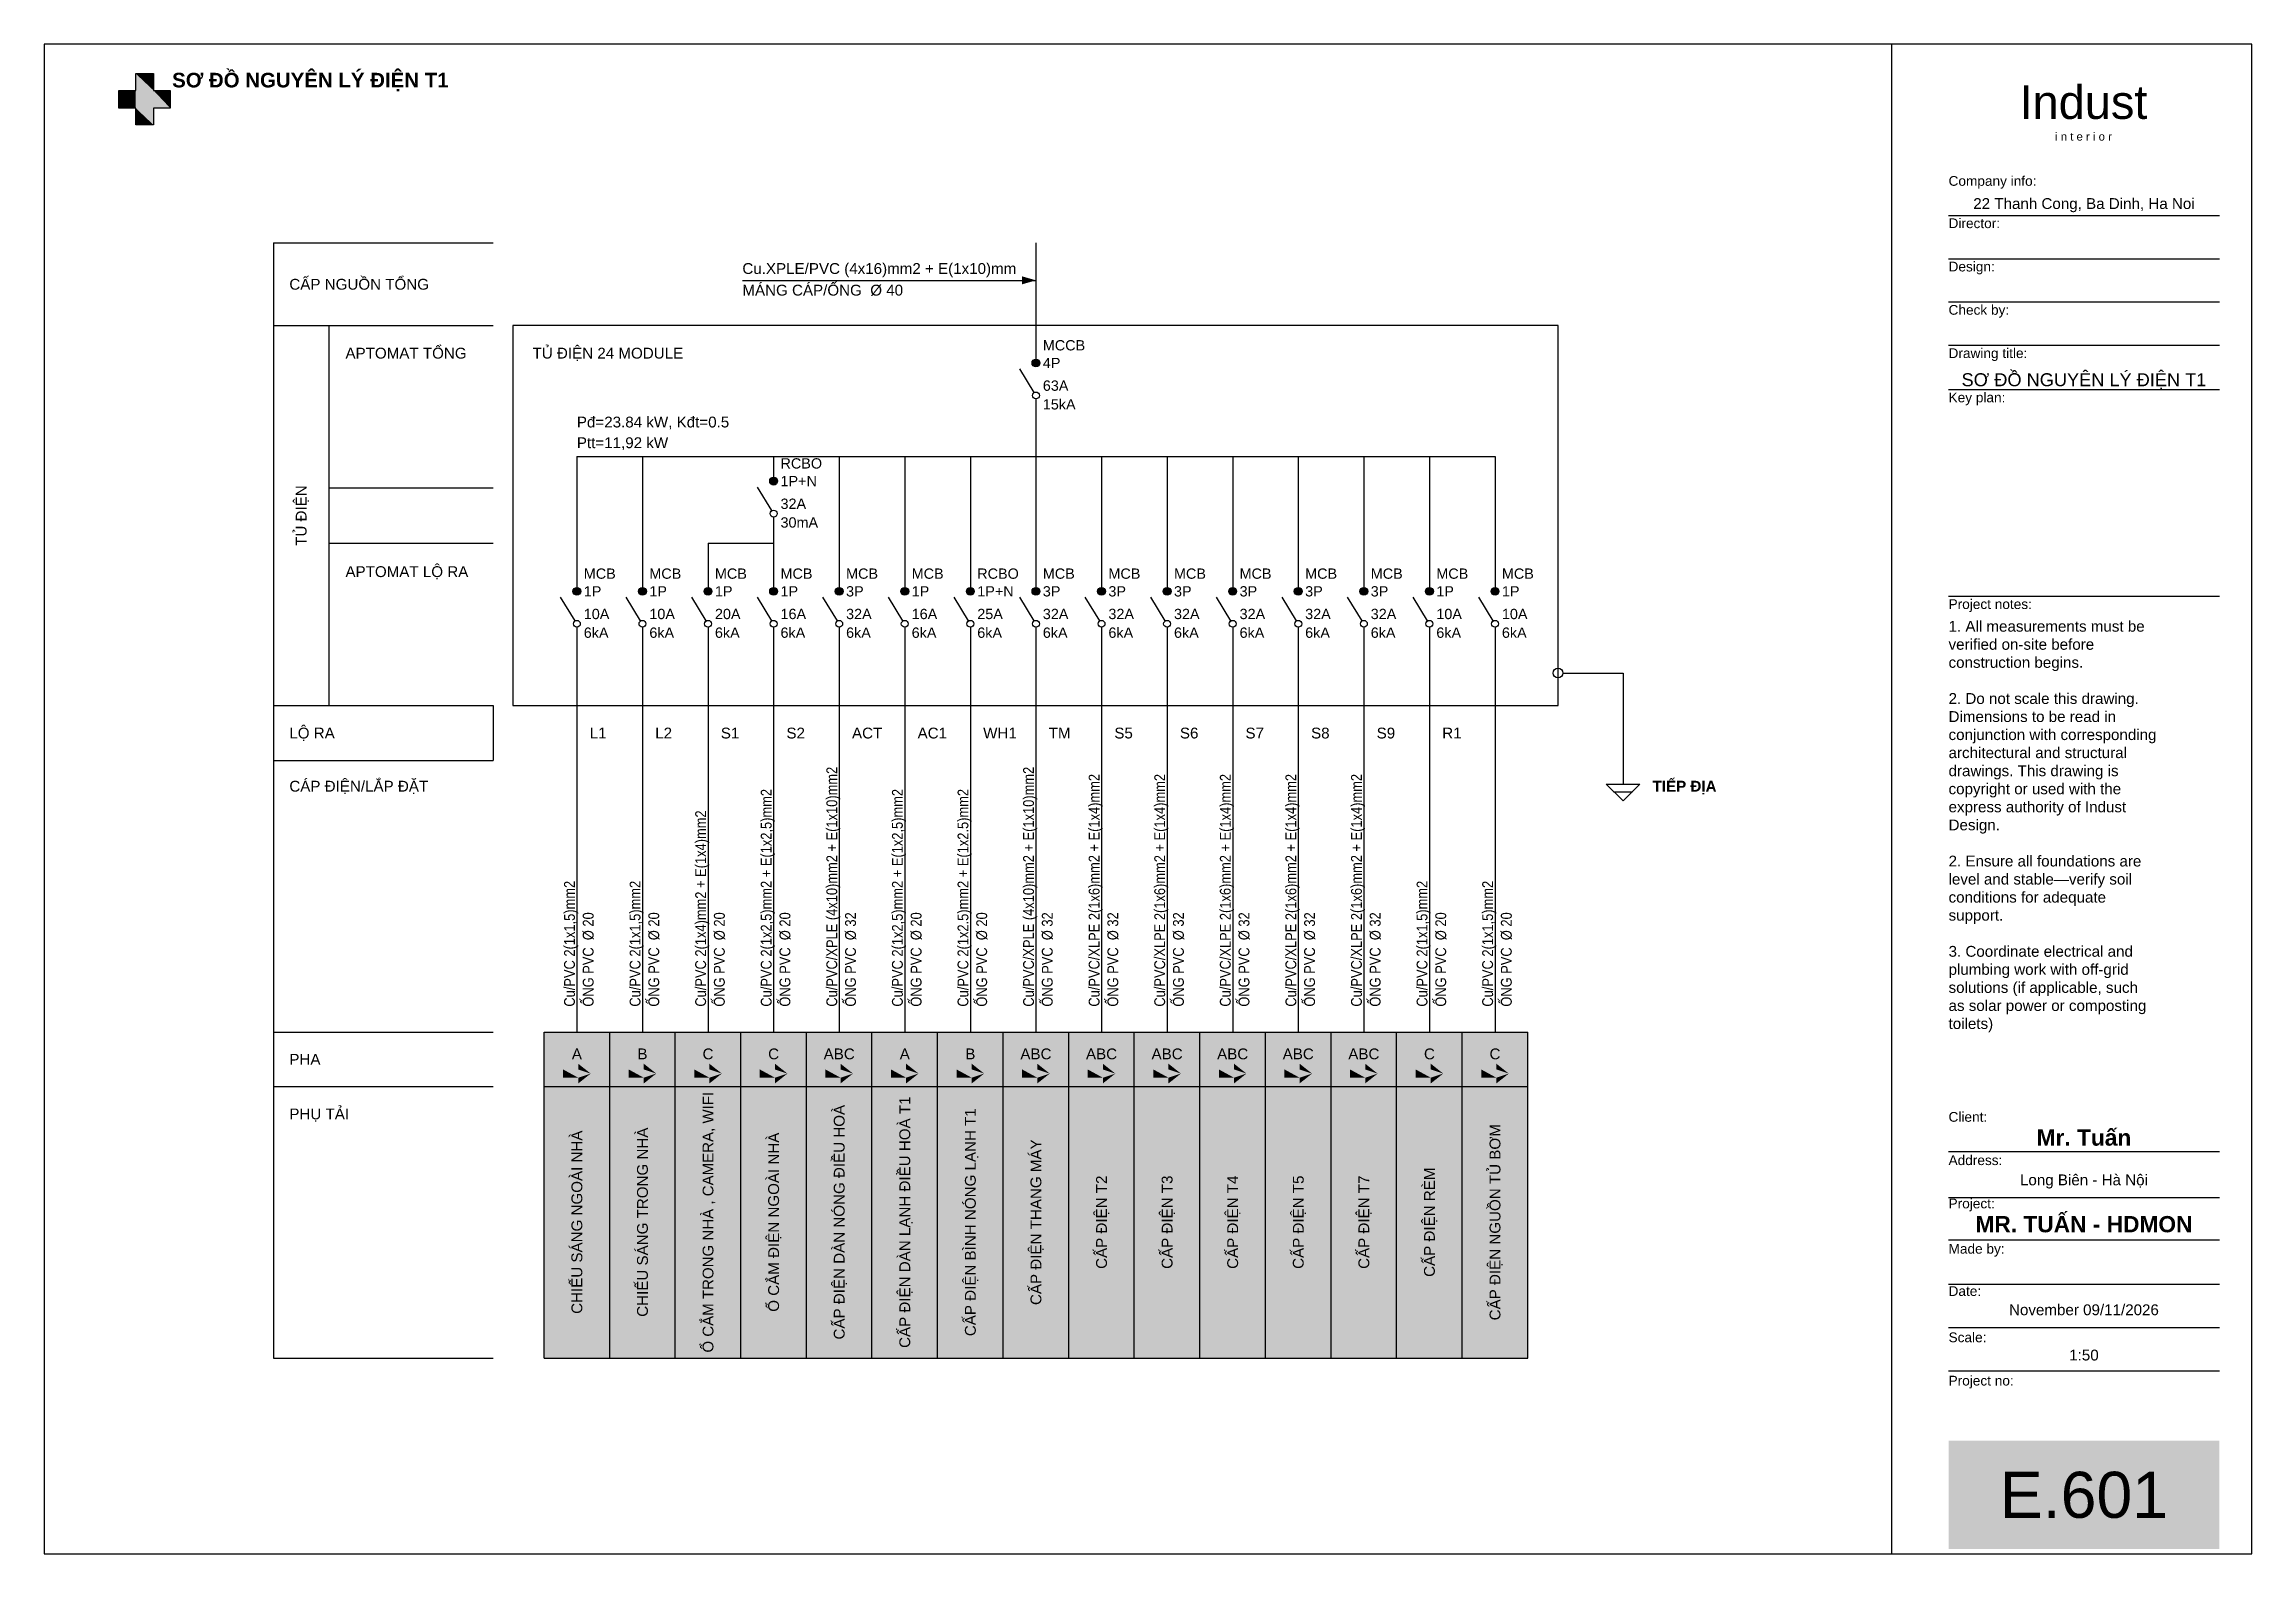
# Model space of a CAD drawing. Extents: x 10 to 417, y 6 to 285.
import ezdxf
from ezdxf.enums import TextEntityAlignment as Align

# ---------------------------------------------------------------- set-up
doc = ezdxf.new("R2010")
doc.units = 0
for name, color, linetype in [('IND-KHUNG', 254, 'CONTINUOUS'), ('IND-KT-GIATRI', 250, 'CONTINUOUS'), ('IND-KT-NET', 8, 'CONTINUOUS'), ('IND-KT-NHAN', 253, 'CONTINUOUS'), ('IND-KT-NOIBAT', 40, 'CONTINUOUS'), ('IND-KT-SOBV', 8, 'CONTINUOUS'), ('IND-KT-SOBV-CHU', 255, 'CONTINUOUS'), ('IND-SLD-CHU', 20, 'CONTINUOUS'), ('IND-SLD-MUITEN', 1, 'CONTINUOUS'), ('IND-SLD-NET', 154, 'CONTINUOUS'), ('IND-SLD-O', 254, 'CONTINUOUS'), ('IND-TIEUDE', 7, 'CONTINUOUS'), ('IND-TIEUDE-ICON', 132, 'CONTINUOUS')]:
    doc.layers.add(name, color=color, linetype=linetype)
doc.styles.add('IND-ARIAL', font='arial.ttf')
doc.styles.add('IND-ARIAL-DAM', font='arialbd.ttf')

# ---------------------------------------------------------------- blocks, each defined once
blk = doc.blocks.new('IND_CB')
at = {"layer": 'IND-SLD-NET'}
blk.add_line((-0.332, -5.452), (-2.997, -1.09), dxfattribs=at)
at = {"layer": 'IND-SLD-NET', "const_width": 0.727}
blk.add_lwpolyline([(-0.363, 0, 1), (0.363, 0, 1)], format="xyb", close=True, dxfattribs=at)
at = {"layer": 'IND-SLD-NET'}
for centre, radius in [((0, 0), 0.727), ((0, -5.995), 0.636)]:
    blk.add_circle(centre, radius, dxfattribs=at)
at = {"layer": 'IND-SLD-CHU', "style": 'IND-ARIAL'}
for tag, p in [('LOAI', (1.272, 2.32)), ('SO_CUC', (1.272, -0.95)), ('DONG_DM', (1.272, -5.128)), ('DONG_CAT', (1.272, -8.58))]:
    blk.add_attdef(tag, p, '', height=1.9, dxfattribs=at)
blk = doc.blocks.new('IND_PHA_MUITEN')
at = {"layer": 'IND-SLD-MUITEN'}
for points in [[(-2.543, 0.763), (-2.543, -0.763), (0.254, -0.763)], [(-2.543, 0.763), (0.254, -0.763), (2.543, 0)], [(2.543, 0), (0.254, 0.763), (-2.543, 0.763)], [(2.543, 0), (0.254, 1.817), (0.254, 0.763)], [(0.254, -0.763), (0.254, -1.817), (2.543, 0)]]:
    blk.add_solid(points, dxfattribs=at)
blk = doc.blocks.new('IND_TIEP_DIA')
at = {"layer": 'IND-SLD-NET'}
for p, q in [((-3.088, 0), (3.088, 0)), ((-3.088, 0), (0, -3.088)), ((3.088, 0), (0, -3.088)), ((-1.729, -1.39), (1.729, -1.39))]:
    blk.add_line(p, q, dxfattribs=at)
blk = doc.blocks.new('IND_KHUNG_TEN_GIATRI')
at = {"layer": 'IND-KT-GIATRI', "style": 'IND-ARIAL'}
for tag, height, p in [('CONG_TY', 2, (386.12, 254.498)), ('GIAM_DOC', 2, (386.12, 246.505)), ('THIET_KE', 2, (386.12, 238.512)), ('KIEM_TRA', 2, (386.12, 230.519)), ('TEN_BAN_VE', 2.4, (386.12, 221.781)), ('DIA_CHI', 2, (386.12, 74.29)), ('NGUOI_VE', 2, (386.12, 57.214)), ('NGAY', 2, (386.12, 50.311)), ('TY_LE', 2, (386.12, 41.955)), ('SO_DU_AN', 2, (386.12, 32.872))]:
    blk.add_attdef(tag, text='', height=height, dxfattribs=at).set_placement(p, align=Align.CENTER)
at = {"layer": 'IND-KT-NOIBAT', "style": 'IND-ARIAL-DAM'}
for tag, p in [('CHU_DAU_TU', (386.12, 81.602)), ('DU_AN', (386.12, 65.616))]:
    blk.add_attdef(tag, text='', height=3, dxfattribs=at).set_placement(p, align=Align.CENTER)
at = {"layer": 'IND-KT-SOBV-CHU', "style": 'IND-ARIAL'}
blk.add_attdef('SO_BAN_VE', text='', height=8.5, dxfattribs=at).set_placement((386.12, 12.909), align=Align.CENTER)

msp = doc.modelspace()

# ---------------------------------------------------------------- linework, layer by layer
at = {"layer": 'IND-KHUNG'}
for p, q in [((417.093, 284.927), (9.81, 284.927)), ((9.81, 284.927), (9.81, 6.259)), ((350.606, 284.927), (350.606, 6.259)), ((417.093, 6.259), (417.093, 284.927)), ((9.81, 6.259), (417.093, 6.259))]:
    msp.add_line(p, q, dxfattribs=at)
at = {"layer": 'IND-KT-NET'}
for p, q in [((361.142, 253.318), (411.099, 253.318)), ((361.142, 245.325), (411.099, 245.325)), ((361.142, 237.332), (411.099, 237.332)), ((361.142, 229.339), (411.099, 229.339)), ((361.142, 221.164), (411.099, 221.164)), ((361.142, 183.015), (411.099, 183.015)), ((361.142, 80.558), (411.099, 80.558)), ((361.142, 72.02), (411.099, 72.02)), ((361.142, 64.209), (411.099, 64.209)), ((361.142, 56.034), (411.099, 56.034)), ((361.142, 48.041), (411.099, 48.041)), ((361.142, 40.048), (411.099, 40.048))]:
    msp.add_line(p, q, dxfattribs=at)
at = {"layer": 'IND-KT-SOBV'}
msp.add_solid([(361.142, 7.167), (411.099, 7.167), (361.142, 27.15), (411.099, 27.15)], dxfattribs=at)
at = {"layer": 'IND-SLD-NET'}
for p, q in [((52.137, 248.231), (52.137, 42.41)), ((52.137, 248.231), (92.647, 248.231)), ((192.779, 248.231), (192.779, 226.069)), ((138.62, 241.328), (192.779, 241.328)), ((52.137, 232.972), (92.647, 232.972)), ((62.31, 232.972), (62.31, 162.851)), ((289.095, 232.972), (96.28, 232.972)), ((96.28, 232.972), (96.28, 162.851)), ((289.095, 162.851), (289.095, 232.972)), ((192.779, 219.438), (192.779, 208.811)), ((108.088, 208.811), (277.469, 208.811)), ((108.088, 208.811), (108.088, 183.924)), ((120.187, 208.811), (120.187, 183.924)), ((144.384, 208.811), (144.384, 204.27)), ((156.483, 208.811), (156.483, 183.924)), ((168.581, 208.811), (168.581, 183.924)), ((180.68, 208.811), (180.68, 183.924)), ((192.779, 208.811), (192.779, 183.924)), ((204.877, 208.811), (204.877, 183.924)), ((216.976, 208.811), (216.976, 183.924)), ((229.074, 208.811), (229.074, 183.924)), ((241.173, 208.811), (241.173, 183.924)), ((253.272, 208.811), (253.272, 183.924)), ((265.37, 208.811), (265.37, 183.924)), ((277.469, 208.811), (277.469, 183.924)), ((62.31, 202.998), (92.647, 202.998)), ((144.384, 197.639), (144.384, 192.825)), ((62.31, 192.825), (92.647, 192.825)), ((132.285, 192.825), (144.384, 192.825)), ((132.285, 192.825), (132.285, 183.924)), ((144.384, 192.825), (144.384, 183.924)), ((108.088, 177.293), (108.088, 102.539)), ((120.187, 177.293), (120.187, 102.539)), ((132.285, 177.293), (132.285, 102.539)), ((144.384, 177.293), (144.384, 102.539)), ((156.483, 177.293), (156.483, 102.539)), ((168.581, 177.293), (168.581, 102.539)), ((180.68, 177.293), (180.68, 102.539)), ((192.779, 177.293), (192.779, 102.539)), ((204.877, 177.293), (204.877, 102.539)), ((216.976, 177.293), (216.976, 102.539)), ((229.074, 177.293), (229.074, 102.539)), ((241.173, 177.293), (241.173, 102.539)), ((253.272, 177.293), (253.272, 102.539)), ((265.37, 177.293), (265.37, 102.539)), ((277.469, 177.293), (277.469, 102.539)), ((290.003, 168.846), (301.085, 168.846)), ((301.085, 168.846), (301.085, 148.318)), ((52.137, 162.851), (92.647, 162.851)), ((92.647, 162.851), (92.647, 152.678)), ((96.28, 162.851), (289.095, 162.851)), ((52.137, 152.678), (92.647, 152.678)), ((52.137, 102.539), (92.647, 102.539)), ((102.039, 102.539), (283.518, 102.539)), ((102.039, 42.41), (102.039, 102.539)), ((114.138, 42.41), (114.138, 102.539)), ((126.236, 42.41), (126.236, 102.539)), ((138.335, 42.41), (138.335, 102.539)), ((150.433, 42.41), (150.433, 102.539)), ((162.532, 42.41), (162.532, 102.539)), ((174.631, 42.41), (174.631, 102.539)), ((186.729, 42.41), (186.729, 102.539)), ((198.828, 42.41), (198.828, 102.539)), ((210.926, 42.41), (210.926, 102.539)), ((223.025, 42.41), (223.025, 102.539)), ((235.124, 42.41), (235.124, 102.539)), ((247.222, 42.41), (247.222, 102.539)), ((259.321, 42.41), (259.321, 102.539)), ((271.42, 42.41), (271.42, 102.539)), ((283.518, 42.41), (283.518, 102.539)), ((52.137, 92.548), (92.647, 92.548)), ((102.039, 92.548), (283.518, 92.548)), ((52.137, 42.41), (92.647, 42.41)), ((102.039, 42.41), (283.518, 42.41))]:
    msp.add_line(p, q, dxfattribs=at)
msp.add_circle((289.095, 168.846), 0.908, dxfattribs=at)
msp.add_solid([(192.779, 241.328), (190.235, 242.055), (190.235, 240.602)], dxfattribs=at)
at = {"layer": 'IND-SLD-O'}
for points in [[(102.039, 92.548), (283.518, 92.548), (102.039, 102.539), (283.518, 102.539)], [(102.039, 42.41), (283.518, 42.41), (102.039, 92.548), (283.518, 92.548)]]:
    msp.add_solid(points, dxfattribs=at)
at = {"layer": 'IND-TIEUDE'}
for p, q in [((26.704, 279.477), (29.974, 279.477)), ((26.704, 276.389), (26.704, 279.477)), ((29.974, 279.477), (29.974, 276.389)), ((23.616, 273.119), (23.616, 276.389)), ((23.616, 276.389), (26.704, 276.389)), ((26.704, 273.119), (23.616, 273.119)), ((26.704, 270.031), (26.704, 273.119)), ((29.974, 276.389), (33.062, 276.389)), ((33.062, 273.119), (29.974, 273.119)), ((29.974, 273.119), (29.974, 270.031)), ((33.062, 276.389), (33.062, 273.119)), ((29.974, 270.031), (26.704, 270.031))]:
    msp.add_line(p, q, dxfattribs=at)
at = {"layer": 'IND-TIEUDE-ICON'}
for points in [[(26.704, 279.477), (26.704, 276.389), (29.974, 270.031)], [(26.704, 279.477), (29.974, 270.031), (29.974, 273.119)], [(26.704, 279.477), (29.974, 273.119), (33.062, 273.119)], [(26.704, 279.477), (33.062, 273.119), (29.974, 276.389)], [(29.974, 276.389), (29.974, 279.477), (26.704, 279.477)], [(26.704, 276.389), (23.616, 276.389), (23.616, 273.119)], [(26.704, 276.389), (23.616, 273.119), (26.704, 273.119)], [(26.704, 276.389), (26.704, 273.119), (29.974, 270.031)], [(26.704, 273.119), (26.704, 270.031), (29.974, 270.031)], [(33.062, 273.119), (33.062, 276.389), (29.974, 276.389)]]:
    msp.add_solid(points, dxfattribs=at)

# ---------------------------------------------------------------- block references
at = {"layer": 'IND-SLD-NET'}
msp.add_blockref('IND_KHUNG_TEN_GIATRI', (0, 0), dxfattribs=at).add_auto_attribs({'CONG_TY': '22 Thanh Cong, Ba Dinh, Ha Noi', 'TEN_BAN_VE': 'SƠ ĐỒ NGUYÊN LÝ ĐIỆN T1', 'CHU_DAU_TU': 'Mr. Tuấn', 'DIA_CHI': 'Long Biên - Hà Nội', 'DU_AN': 'MR. TUẤN - HDMON', 'NGAY': 'November 09/11/2026', 'TY_LE': '1:50', 'SO_BAN_VE': 'E.601'})
ref = msp.add_blockref('IND_CB', (192.779, 226.069), dxfattribs=at)
ref.add_attrib('LOAI', 'MCCB', (194.05, 228.389), dxfattribs={"layer": 'IND-SLD-CHU', "height": 1.9, "style": 'IND-ARIAL'})
ref.add_attrib('SO_CUC', '4P', (194.05, 225.119), dxfattribs={"layer": 'IND-SLD-CHU', "height": 1.9, "style": 'IND-ARIAL'})
ref.add_attrib('DONG_DM', '63A', (194.05, 220.941), dxfattribs={"layer": 'IND-SLD-CHU', "height": 1.9, "style": 'IND-ARIAL'})
ref.add_attrib('DONG_CAT', '15kA', (194.05, 217.489), dxfattribs={"layer": 'IND-SLD-CHU', "height": 1.9, "style": 'IND-ARIAL'})
ref = msp.add_blockref('IND_CB', (144.384, 204.27), dxfattribs=at)
ref.add_attrib('LOAI', 'RCBO', (145.656, 206.589), dxfattribs={"layer": 'IND-SLD-CHU', "height": 1.9, "style": 'IND-ARIAL'})
ref.add_attrib('SO_CUC', '1P+N', (145.656, 203.32), dxfattribs={"layer": 'IND-SLD-CHU', "height": 1.9, "style": 'IND-ARIAL'})
ref.add_attrib('DONG_DM', '32A', (145.656, 199.141), dxfattribs={"layer": 'IND-SLD-CHU', "height": 1.9, "style": 'IND-ARIAL'})
ref.add_attrib('DONG_CAT', '30mA', (145.656, 195.69), dxfattribs={"layer": 'IND-SLD-CHU', "height": 1.9, "style": 'IND-ARIAL'})
ref = msp.add_blockref('IND_CB', (108.088, 183.924), dxfattribs=at)
ref.add_attrib('LOAI', 'MCB', (109.36, 186.243), dxfattribs={"layer": 'IND-SLD-CHU', "height": 1.9, "style": 'IND-ARIAL'})
ref.add_attrib('SO_CUC', '1P', (109.36, 182.974), dxfattribs={"layer": 'IND-SLD-CHU', "height": 1.9, "style": 'IND-ARIAL'})
ref.add_attrib('DONG_DM', '10A', (109.36, 178.795), dxfattribs={"layer": 'IND-SLD-CHU', "height": 1.9, "style": 'IND-ARIAL'})
ref.add_attrib('DONG_CAT', '6kA', (109.36, 175.344), dxfattribs={"layer": 'IND-SLD-CHU', "height": 1.9, "style": 'IND-ARIAL'})
ref = msp.add_blockref('IND_CB', (120.187, 183.924), dxfattribs=at)
ref.add_attrib('LOAI', 'MCB', (121.458, 186.243), dxfattribs={"layer": 'IND-SLD-CHU', "height": 1.9, "style": 'IND-ARIAL'})
ref.add_attrib('SO_CUC', '1P', (121.458, 182.974), dxfattribs={"layer": 'IND-SLD-CHU', "height": 1.9, "style": 'IND-ARIAL'})
ref.add_attrib('DONG_DM', '10A', (121.458, 178.795), dxfattribs={"layer": 'IND-SLD-CHU', "height": 1.9, "style": 'IND-ARIAL'})
ref.add_attrib('DONG_CAT', '6kA', (121.458, 175.344), dxfattribs={"layer": 'IND-SLD-CHU', "height": 1.9, "style": 'IND-ARIAL'})
ref = msp.add_blockref('IND_CB', (132.285, 183.924), dxfattribs=at)
ref.add_attrib('LOAI', 'MCB', (133.557, 186.243), dxfattribs={"layer": 'IND-SLD-CHU', "height": 1.9, "style": 'IND-ARIAL'})
ref.add_attrib('SO_CUC', '1P', (133.557, 182.974), dxfattribs={"layer": 'IND-SLD-CHU', "height": 1.9, "style": 'IND-ARIAL'})
ref.add_attrib('DONG_DM', '20A', (133.557, 178.795), dxfattribs={"layer": 'IND-SLD-CHU', "height": 1.9, "style": 'IND-ARIAL'})
ref.add_attrib('DONG_CAT', '6kA', (133.557, 175.344), dxfattribs={"layer": 'IND-SLD-CHU', "height": 1.9, "style": 'IND-ARIAL'})
ref = msp.add_blockref('IND_CB', (144.384, 183.924), dxfattribs=at)
ref.add_attrib('LOAI', 'MCB', (145.656, 186.243), dxfattribs={"layer": 'IND-SLD-CHU', "height": 1.9, "style": 'IND-ARIAL'})
ref.add_attrib('SO_CUC', '1P', (145.656, 182.974), dxfattribs={"layer": 'IND-SLD-CHU', "height": 1.9, "style": 'IND-ARIAL'})
ref.add_attrib('DONG_DM', '16A', (145.656, 178.795), dxfattribs={"layer": 'IND-SLD-CHU', "height": 1.9, "style": 'IND-ARIAL'})
ref.add_attrib('DONG_CAT', '6kA', (145.656, 175.344), dxfattribs={"layer": 'IND-SLD-CHU', "height": 1.9, "style": 'IND-ARIAL'})
ref = msp.add_blockref('IND_CB', (156.483, 183.924), dxfattribs=at)
ref.add_attrib('LOAI', 'MCB', (157.754, 186.243), dxfattribs={"layer": 'IND-SLD-CHU', "height": 1.9, "style": 'IND-ARIAL'})
ref.add_attrib('SO_CUC', '3P', (157.754, 182.974), dxfattribs={"layer": 'IND-SLD-CHU', "height": 1.9, "style": 'IND-ARIAL'})
ref.add_attrib('DONG_DM', '32A', (157.754, 178.795), dxfattribs={"layer": 'IND-SLD-CHU', "height": 1.9, "style": 'IND-ARIAL'})
ref.add_attrib('DONG_CAT', '6kA', (157.754, 175.344), dxfattribs={"layer": 'IND-SLD-CHU', "height": 1.9, "style": 'IND-ARIAL'})
ref = msp.add_blockref('IND_CB', (168.581, 183.924), dxfattribs=at)
ref.add_attrib('LOAI', 'MCB', (169.853, 186.243), dxfattribs={"layer": 'IND-SLD-CHU', "height": 1.9, "style": 'IND-ARIAL'})
ref.add_attrib('SO_CUC', '1P', (169.853, 182.974), dxfattribs={"layer": 'IND-SLD-CHU', "height": 1.9, "style": 'IND-ARIAL'})
ref.add_attrib('DONG_DM', '16A', (169.853, 178.795), dxfattribs={"layer": 'IND-SLD-CHU', "height": 1.9, "style": 'IND-ARIAL'})
ref.add_attrib('DONG_CAT', '6kA', (169.853, 175.344), dxfattribs={"layer": 'IND-SLD-CHU', "height": 1.9, "style": 'IND-ARIAL'})
ref = msp.add_blockref('IND_CB', (180.68, 183.924), dxfattribs=at)
ref.add_attrib('LOAI', 'RCBO', (181.952, 186.243), dxfattribs={"layer": 'IND-SLD-CHU', "height": 1.9, "style": 'IND-ARIAL'})
ref.add_attrib('SO_CUC', '1P+N', (181.952, 182.974), dxfattribs={"layer": 'IND-SLD-CHU', "height": 1.9, "style": 'IND-ARIAL'})
ref.add_attrib('DONG_DM', '25A', (181.952, 178.795), dxfattribs={"layer": 'IND-SLD-CHU', "height": 1.9, "style": 'IND-ARIAL'})
ref.add_attrib('DONG_CAT', '6kA', (181.952, 175.344), dxfattribs={"layer": 'IND-SLD-CHU', "height": 1.9, "style": 'IND-ARIAL'})
ref = msp.add_blockref('IND_CB', (192.779, 183.924), dxfattribs=at)
ref.add_attrib('LOAI', 'MCB', (194.05, 186.243), dxfattribs={"layer": 'IND-SLD-CHU', "height": 1.9, "style": 'IND-ARIAL'})
ref.add_attrib('SO_CUC', '3P', (194.05, 182.974), dxfattribs={"layer": 'IND-SLD-CHU', "height": 1.9, "style": 'IND-ARIAL'})
ref.add_attrib('DONG_DM', '32A', (194.05, 178.795), dxfattribs={"layer": 'IND-SLD-CHU', "height": 1.9, "style": 'IND-ARIAL'})
ref.add_attrib('DONG_CAT', '6kA', (194.05, 175.344), dxfattribs={"layer": 'IND-SLD-CHU', "height": 1.9, "style": 'IND-ARIAL'})
ref = msp.add_blockref('IND_CB', (204.877, 183.924), dxfattribs=at)
ref.add_attrib('LOAI', 'MCB', (206.149, 186.243), dxfattribs={"layer": 'IND-SLD-CHU', "height": 1.9, "style": 'IND-ARIAL'})
ref.add_attrib('SO_CUC', '3P', (206.149, 182.974), dxfattribs={"layer": 'IND-SLD-CHU', "height": 1.9, "style": 'IND-ARIAL'})
ref.add_attrib('DONG_DM', '32A', (206.149, 178.795), dxfattribs={"layer": 'IND-SLD-CHU', "height": 1.9, "style": 'IND-ARIAL'})
ref.add_attrib('DONG_CAT', '6kA', (206.149, 175.344), dxfattribs={"layer": 'IND-SLD-CHU', "height": 1.9, "style": 'IND-ARIAL'})
ref = msp.add_blockref('IND_CB', (216.976, 183.924), dxfattribs=at)
ref.add_attrib('LOAI', 'MCB', (218.247, 186.243), dxfattribs={"layer": 'IND-SLD-CHU', "height": 1.9, "style": 'IND-ARIAL'})
ref.add_attrib('SO_CUC', '3P', (218.247, 182.974), dxfattribs={"layer": 'IND-SLD-CHU', "height": 1.9, "style": 'IND-ARIAL'})
ref.add_attrib('DONG_DM', '32A', (218.247, 178.795), dxfattribs={"layer": 'IND-SLD-CHU', "height": 1.9, "style": 'IND-ARIAL'})
ref.add_attrib('DONG_CAT', '6kA', (218.247, 175.344), dxfattribs={"layer": 'IND-SLD-CHU', "height": 1.9, "style": 'IND-ARIAL'})
ref = msp.add_blockref('IND_CB', (229.074, 183.924), dxfattribs=at)
ref.add_attrib('LOAI', 'MCB', (230.346, 186.243), dxfattribs={"layer": 'IND-SLD-CHU', "height": 1.9, "style": 'IND-ARIAL'})
ref.add_attrib('SO_CUC', '3P', (230.346, 182.974), dxfattribs={"layer": 'IND-SLD-CHU', "height": 1.9, "style": 'IND-ARIAL'})
ref.add_attrib('DONG_DM', '32A', (230.346, 178.795), dxfattribs={"layer": 'IND-SLD-CHU', "height": 1.9, "style": 'IND-ARIAL'})
ref.add_attrib('DONG_CAT', '6kA', (230.346, 175.344), dxfattribs={"layer": 'IND-SLD-CHU', "height": 1.9, "style": 'IND-ARIAL'})
ref = msp.add_blockref('IND_CB', (241.173, 183.924), dxfattribs=at)
ref.add_attrib('LOAI', 'MCB', (242.445, 186.243), dxfattribs={"layer": 'IND-SLD-CHU', "height": 1.9, "style": 'IND-ARIAL'})
ref.add_attrib('SO_CUC', '3P', (242.445, 182.974), dxfattribs={"layer": 'IND-SLD-CHU', "height": 1.9, "style": 'IND-ARIAL'})
ref.add_attrib('DONG_DM', '32A', (242.445, 178.795), dxfattribs={"layer": 'IND-SLD-CHU', "height": 1.9, "style": 'IND-ARIAL'})
ref.add_attrib('DONG_CAT', '6kA', (242.445, 175.344), dxfattribs={"layer": 'IND-SLD-CHU', "height": 1.9, "style": 'IND-ARIAL'})
ref = msp.add_blockref('IND_CB', (253.272, 183.924), dxfattribs=at)
ref.add_attrib('LOAI', 'MCB', (254.543, 186.243), dxfattribs={"layer": 'IND-SLD-CHU', "height": 1.9, "style": 'IND-ARIAL'})
ref.add_attrib('SO_CUC', '3P', (254.543, 182.974), dxfattribs={"layer": 'IND-SLD-CHU', "height": 1.9, "style": 'IND-ARIAL'})
ref.add_attrib('DONG_DM', '32A', (254.543, 178.795), dxfattribs={"layer": 'IND-SLD-CHU', "height": 1.9, "style": 'IND-ARIAL'})
ref.add_attrib('DONG_CAT', '6kA', (254.543, 175.344), dxfattribs={"layer": 'IND-SLD-CHU', "height": 1.9, "style": 'IND-ARIAL'})
ref = msp.add_blockref('IND_CB', (265.37, 183.924), dxfattribs=at)
ref.add_attrib('LOAI', 'MCB', (266.642, 186.243), dxfattribs={"layer": 'IND-SLD-CHU', "height": 1.9, "style": 'IND-ARIAL'})
ref.add_attrib('SO_CUC', '1P', (266.642, 182.974), dxfattribs={"layer": 'IND-SLD-CHU', "height": 1.9, "style": 'IND-ARIAL'})
ref.add_attrib('DONG_DM', '10A', (266.642, 178.795), dxfattribs={"layer": 'IND-SLD-CHU', "height": 1.9, "style": 'IND-ARIAL'})
ref.add_attrib('DONG_CAT', '6kA', (266.642, 175.344), dxfattribs={"layer": 'IND-SLD-CHU', "height": 1.9, "style": 'IND-ARIAL'})
ref = msp.add_blockref('IND_CB', (277.469, 183.924), dxfattribs=at)
ref.add_attrib('LOAI', 'MCB', (278.74, 186.243), dxfattribs={"layer": 'IND-SLD-CHU', "height": 1.9, "style": 'IND-ARIAL'})
ref.add_attrib('SO_CUC', '1P', (278.74, 182.974), dxfattribs={"layer": 'IND-SLD-CHU', "height": 1.9, "style": 'IND-ARIAL'})
ref.add_attrib('DONG_DM', '10A', (278.74, 178.795), dxfattribs={"layer": 'IND-SLD-CHU', "height": 1.9, "style": 'IND-ARIAL'})
ref.add_attrib('DONG_CAT', '6kA', (278.74, 175.344), dxfattribs={"layer": 'IND-SLD-CHU', "height": 1.9, "style": 'IND-ARIAL'})
for name, p in [('IND_TIEP_DIA', (301.085, 148.318)), ('IND_PHA_MUITEN', (108.088, 94.91)), ('IND_PHA_MUITEN', (120.187, 94.91)), ('IND_PHA_MUITEN', (132.285, 94.91)), ('IND_PHA_MUITEN', (144.384, 94.91)), ('IND_PHA_MUITEN', (156.483, 94.91)), ('IND_PHA_MUITEN', (168.581, 94.91)), ('IND_PHA_MUITEN', (180.68, 94.91)), ('IND_PHA_MUITEN', (192.779, 94.91)), ('IND_PHA_MUITEN', (204.877, 94.91)), ('IND_PHA_MUITEN', (216.976, 94.91)), ('IND_PHA_MUITEN', (229.074, 94.91)), ('IND_PHA_MUITEN', (241.173, 94.91)), ('IND_PHA_MUITEN', (253.272, 94.91)), ('IND_PHA_MUITEN', (265.37, 94.91)), ('IND_PHA_MUITEN', (277.469, 94.91))]:
    msp.add_blockref(name, p, dxfattribs=at)

# ---------------------------------------------------------------- texts
at = {"layer": 'IND-KT-GIATRI', "style": 'IND-ARIAL'}
for s, p in [('verified on-site before', (361.142, 173.14)), ('1. All measurements must be', (361.142, 176.474)), ('construction begins.', (361.142, 169.807)), ('2. Do not scale this drawing.', (361.142, 163.14)), ('Dimensions to be read in', (361.142, 159.807)), ('conjunction with corresponding', (361.142, 156.474)), ('architectural and structural', (361.142, 153.14)), ('drawings. This drawing is', (361.142, 149.807)), ('copyright or used with the', (361.142, 146.474)), ('express authority of Indust', (361.142, 143.14)), ('Design.', (361.142, 139.807)), ('2. Ensure all foundations are', (361.142, 133.14)), ('level and stable—verify soil', (361.142, 129.807)), ('conditions for adequate', (361.142, 126.474)), ('support.', (361.142, 123.14)), ('3. Coordinate electrical and', (361.142, 116.474)), ('plumbing work with off-grid', (361.142, 113.14)), ('solutions (if applicable, such', (361.142, 109.807)), ('as solar power or composting', (361.142, 106.474)), ('toilets)', (361.142, 103.14))]:
    msp.add_text(s, height=2, dxfattribs=at).set_placement(p)
at = {"layer": 'IND-KT-NHAN', "style": 'IND-ARIAL'}
for s, p in [('Company info:', (361.142, 259.676)), ('Director:', (361.142, 251.865)), ('Design:', (361.142, 243.872)), ('Check by:', (361.142, 235.879)), ('Drawing title:', (361.142, 227.885)), ('Key plan:', (361.142, 219.711)), ('Project notes:', (361.142, 181.562)), ('Client:', (361.142, 86.917)), ('Address:', (361.142, 78.924)), ('Project:', (361.142, 70.93)), ('Made by:', (361.142, 62.574)), ('Date:', (361.142, 54.763)), ('Scale:', (361.142, 46.225)), ('Project no:', (361.142, 38.231))]:
    msp.add_text(s, height=1.8, dxfattribs=at).set_placement(p, align=Align.MIDDLE_LEFT)
at = {"layer": 'IND-SLD-CHU'}
for s, style, p in [('Cu.XPLE/PVC (4x16)mm2 + E(1x10)mm', 'IND-ARIAL', (138.62, 243.508)), ('CẤP NGUỒN TỔNG', 'IND-ARIAL', (55.043, 240.602)), ('MÁNG CÁP/ỐNG  Ø 40', 'IND-ARIAL', (138.62, 239.512)), ('APTOMAT TỔNG', 'IND-ARIAL', (65.398, 227.885)), ('TỦ ĐIỆN 24 MODULE', 'IND-ARIAL', (99.913, 227.885)), ('Pđ=23.84 kW, Kđt=0.5', 'IND-ARIAL', (108.088, 215.169)), ('Ptt=11,92 kW', 'IND-ARIAL', (108.088, 211.354)), ('APTOMAT LỘ RA', 'IND-ARIAL', (65.398, 187.557)), ('LỘ RA', 'IND-ARIAL', (55.043, 157.764)), ('L1', 'IND-ARIAL', (110.45, 157.764)), ('L2', 'IND-ARIAL', (122.548, 157.764)), ('S1', 'IND-ARIAL', (134.647, 157.764)), ('S2', 'IND-ARIAL', (146.746, 157.764)), ('ACT', 'IND-ARIAL', (158.844, 157.764)), ('AC1', 'IND-ARIAL', (170.943, 157.764)), ('WH1', 'IND-ARIAL', (183.042, 157.764)), ('TM', 'IND-ARIAL', (195.14, 157.764)), ('S5', 'IND-ARIAL', (207.239, 157.764)), ('S6', 'IND-ARIAL', (219.337, 157.764)), ('S7', 'IND-ARIAL', (231.436, 157.764)), ('S8', 'IND-ARIAL', (243.535, 157.764)), ('S9', 'IND-ARIAL', (255.633, 157.764)), ('R1', 'IND-ARIAL', (267.732, 157.764)), ('CÁP ĐIỆN/LẮP ĐẶT', 'IND-ARIAL', (55.043, 147.955)), ('TIẾP ĐỊA', 'IND-ARIAL-DAM', (306.535, 147.955)), ('PHA', 'IND-ARIAL', (55.043, 97.544)), ('PHỤ TẢI', 'IND-ARIAL', (55.043, 87.462))]:
    msp.add_text(s, height=2, dxfattribs=dict(at, style=style)).set_placement(p, align=Align.MIDDLE_LEFT)
at = {"layer": 'IND-SLD-CHU', "style": 'IND-ARIAL'}
for s, height, p in [('TỦ ĐIỆN', 2, (57.223, 197.911)), ('Ổ CẮM TRONG NHÀ , CAMERA, WIFI', 1.988, (132.285, 67.479)), ('CẤP ĐIỆN DÀN LẠNH ĐIỀU HOÀ T1', 2, (168.581, 67.479)), ('CẤP ĐIỆN DÀN NÓNG ĐIỀU HOÀ', 2, (156.483, 67.479)), ('CẤP ĐIỆN BÌNH NÓNG LẠNH T1', 2, (180.68, 67.479)), ('CHIẾU SÁNG NGOÀI NHÀ', 2, (108.088, 67.479)), ('CHIẾU SÁNG TRONG NHÀ', 2, (120.187, 67.479)), ('Ổ CẮM ĐIỆN NGOÀI NHÀ', 2, (144.384, 67.479)), ('CẤP ĐIỆN THANG MÁY', 2, (192.779, 67.479)), ('CẤP ĐIỆN NGUỒN TỦ BƠM', 2, (277.469, 67.479)), ('CẤP ĐIỆN T2', 2, (204.877, 67.479)), ('CẤP ĐIỆN T3', 2, (216.976, 67.479)), ('CẤP ĐIỆN T4', 2, (229.074, 67.479)), ('CẤP ĐIỆN T5', 2, (241.173, 67.479)), ('CẤP ĐIỆN T7', 2, (253.272, 67.479)), ('CẤP ĐIỆN RÈM', 2, (265.37, 67.479))]:
    msp.add_text(s, height=height, rotation=90, dxfattribs=at).set_placement(p, align=Align.MIDDLE_CENTER)
at = {"layer": 'IND-SLD-CHU', "style": 'IND-ARIAL', "width": 0.85}
for s, p in [('Cu/PVC/XPLE (4x10)mm2 + E(1x10)mm2', (156.119, 107.263)), ('Cu/PVC/XPLE (4x10)mm2 + E(1x10)mm2', (192.415, 107.263)), ('Cu/PVC 2(1x2,5)mm2 + E(1x2,5)mm2', (144.021, 107.263)), ('Cu/PVC 2(1x2,5)mm2 + E(1x2,5)mm2', (168.218, 107.263)), ('Cu/PVC 2(1x2.5)mm2 + E(1x2.5)mm2', (180.317, 107.263)), ('Cu/PVC/XLPE 2(1x6)mm2 + E(1x4)mm2', (204.514, 107.263)), ('Cu/PVC/XLPE 2(1x6)mm2 + E(1x4)mm2', (216.612, 107.263)), ('Cu/PVC/XLPE 2(1x6)mm2 + E(1x4)mm2', (228.711, 107.263)), ('Cu/PVC/XLPE 2(1x6)mm2 + E(1x4)mm2', (240.81, 107.263)), ('Cu/PVC/XLPE 2(1x6)mm2 + E(1x4)mm2', (252.908, 107.263)), ('Cu/PVC 2(1x4)mm2 + E(1x4)mm2', (131.922, 107.263)), ('Cu/PVC 2(1x1,5)mm2', (107.725, 107.263)), ('Cu/PVC 2(1x1,5)mm2', (119.824, 107.263)), ('Cu/PVC 2(1x1,5)mm2', (265.007, 107.263)), ('Cu/PVC 2(1x1,5)mm2', (277.106, 107.263)), ('ỐNG PVC  Ø 20', (111.176, 107.263)), ('ỐNG PVC  Ø 20', (123.275, 107.263)), ('ỐNG PVC  Ø 20', (135.374, 107.263)), ('ỐNG PVC  Ø 20', (147.472, 107.263)), ('ỐNG PVC  Ø 32', (159.571, 107.263)), ('ỐNG PVC  Ø 20', (171.67, 107.263)), ('ỐNG PVC  Ø 20', (183.768, 107.263)), ('ỐNG PVC  Ø 32', (195.867, 107.263)), ('ỐNG PVC  Ø 32', (207.965, 107.263)), ('ỐNG PVC  Ø 32', (220.064, 107.263)), ('ỐNG PVC  Ø 32', (232.163, 107.263)), ('ỐNG PVC  Ø 32', (244.261, 107.263)), ('ỐNG PVC  Ø 32', (256.36, 107.263)), ('ỐNG PVC  Ø 20', (268.458, 107.263)), ('ỐNG PVC  Ø 20', (280.557, 107.263))]:
    msp.add_text(s, height=2, rotation=90, dxfattribs=at).set_placement(p)
at = {"layer": 'IND-SLD-CHU', "style": 'IND-ARIAL'}
for s, p in [('A', (108.088, 98.543)), ('B', (120.187, 98.543)), ('C', (132.285, 98.543)), ('C', (144.384, 98.543)), ('ABC', (156.483, 98.543)), ('A', (168.581, 98.543)), ('B', (180.68, 98.543)), ('ABC', (192.779, 98.543)), ('ABC', (204.877, 98.543)), ('ABC', (216.976, 98.543)), ('ABC', (229.074, 98.543)), ('ABC', (241.173, 98.543)), ('ABC', (253.272, 98.543)), ('C', (265.37, 98.543)), ('C', (277.469, 98.543))]:
    msp.add_text(s, height=2, dxfattribs=at).set_placement(p, align=Align.MIDDLE_CENTER)
at = {"layer": 'IND-TIEUDE', "style": 'IND-ARIAL-DAM'}
msp.add_text('SƠ ĐỒ NGUYÊN LÝ ĐIỆN T1', height=2.7, dxfattribs=at).set_placement((33.426, 276.934))
at = {"layer": 'IND-TIEUDE', "style": 'IND-ARIAL'}
for s, height, p in [('Indust', 6.2, (386.029, 271.121)), ('i n t e r i o r', 1.5, (386.029, 267.124))]:
    msp.add_text(s, height=height, dxfattribs=at).set_placement(p, align=Align.CENTER)

doc.saveas('drawing.dxf')
